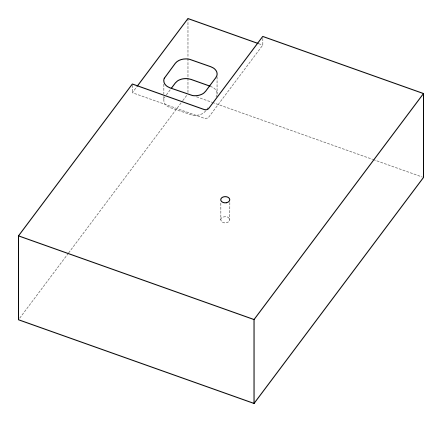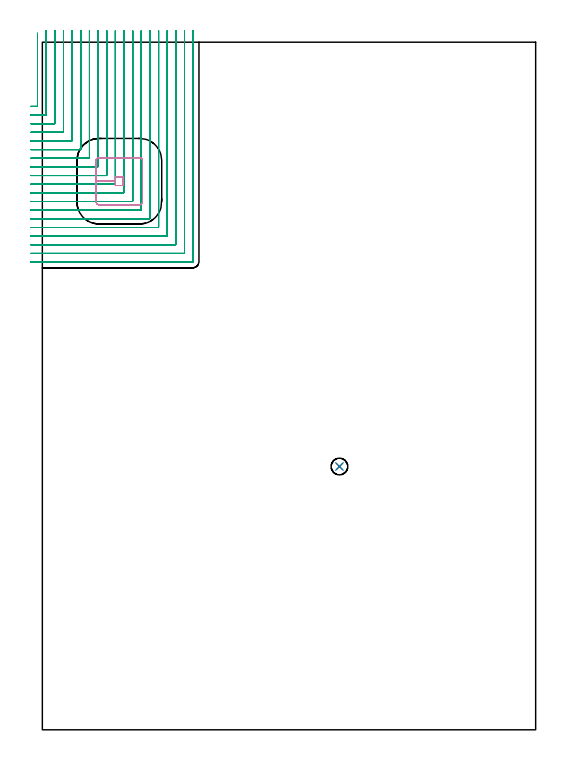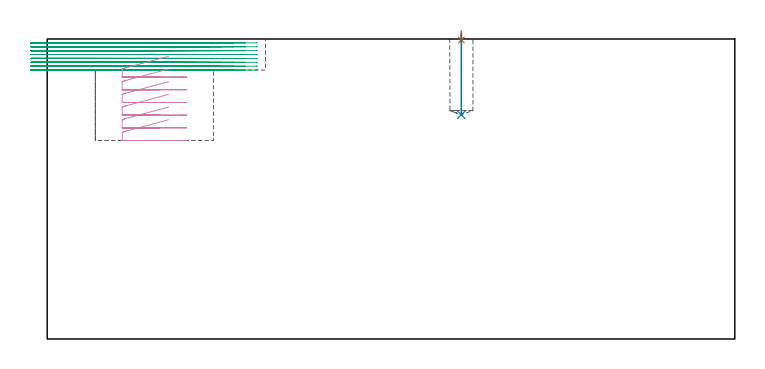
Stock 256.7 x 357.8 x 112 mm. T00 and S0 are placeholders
(PLAN: 4 operations, 3 tool changes, 43.9 min)
(1 SPOT_DRILL | STEP1POCKET | NXT0321_9005460120000 | 0.03 min | 2 mm3)
(2 DRILL_BLIND_HOLE_INTO_CENTER | STEP1POCKET | NXT0301_058 | 0.12 min | 1610 mm3)
(3 MILL_CORNER_NOTCH_RECTANGULAR | CORNER_NOTCH_RECTANGULAR | UGT0201_124 | Follow Part, ap 1.5, ae 75% | 41.33 min | 110955 mm3)
(4 MILL_RECTANGULAR_POCKET | POCKET_RECTANGULAR_STRAIGHT | UGT0201_136 | Follow Part, ap 5, ae 75% | 2.45 min | 48642 mm3)
(TOOL NXT0321_9005460120000 | NC Spot Drill, 142deg, 12mm, Carbide, Uncoated | D12 PA142 FL30 Z2)
(TOOL NXT0301_058 | Carbide Drill 8.7mm [860.1-0870-026A1-MM 2214] | D8.7 PA140 FL47 Z2)
(TOOL UGT0201_124 | Carbide End Mill 6.0 | D6 FL15 Z4)
(TOOL UGT0201_136 | Carbide End Mill 20.0 | D20 FL30 Z4)
(OP 1 SPOT_DRILL)
G17 G21 G94 G90
T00 M6
G54
G17 G0 G90 X154.6 Y137. S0 M3
G43 Z122. H0
G94 G81 G98 Z111.626 F250. R115.
G80
M5
M2
(OP 2 DRILL_BLIND_HOLE_INTO_CENTER)
G17 G21 G94 G90
T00 M6
G54
G17 G0 G90 X154.6 Y137. S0 M3
G43 Z122. H1
G94 G81 G98 Z83.7 F250. R114.
G80
M5
M2
(OP 3 MILL_CORNER_NOTCH_RECTANGULAR)
G17 G21 G94 G90
T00 M6
G54
G17 G0 G90 X-6. Y324.4 S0 M3
G43 Z122. H0
Z110.55
G94 G1 X-3. F250.
X-2.795 F500.
G3 X-2.5 Y324.695 R0.3
G1 Y359.458
Y362.458 F250.
G0 Z122.
X-6. Y319.9
Z110.55
G1 X-3.
X1.705 F500.
G3 X2. Y320.195 R0.3
G1 Y360.8
Y363.8 F250.
G0 Z122.
X-6. Y315.4
Z110.55
G1 X-3.
X6.205 F500.
G3 X6.5 Y315.695 R0.3
G1 Y360.8
Y363.8 F250.
G0 Z122.
X-6. Y310.9
Z110.55
G1 X-3.
X10.705 F500.
G3 X11. Y311.195 R0.3
G1 Y360.8
Y363.8 F250.
G0 Z122.
X-6. Y306.4
Z110.55
G1 X-3.
X15.205 F500.
G3 X15.5 Y306.695 R0.3
G1 Y360.8
Y363.8 F250.
G0 Z122.
X-6. Y301.9
Z110.55
G1 X-3.
X19.705 F500.
G3 X20. Y302.195 R0.3
G1 Y360.8
Y363.8 F250.
G0 Z122.
X-6. Y297.4
Z110.55
G1 X-3.
X24.204 F500.
G3 X24.5 Y297.696 R0.3
G1 Y360.8
Y363.8 F250.
G0 Z122.
X-6. Y292.9
Z110.55
G1 X-3.
X28.704 F500.
G3 X29. Y293.196 R0.3
G1 Y360.8
Y363.8 F250.
G0 Z122.
X-6. Y288.4
Z110.55
G1 X-3.
X33.204 F500.
G3 X33.5 Y288.696 R0.3
G1 Y360.8
Y363.8 F250.
G0 Z122.
X-6. Y283.9
Z110.55
G1 X-3.
X37.704 F500.
G3 X38. Y284.196 R0.3
G1 Y360.8
Y363.8 F250.
G0 Z122.
X-6. Y279.4
Z110.55
G1 X-3.
X42.204 F500.
G3 X42.5 Y279.696 R0.3
G1 Y360.8
Y363.8 F250.
G0 Z122.
X-6. Y274.9
Z110.55
G1 X-3.
X46.703 F500.
G3 X47. Y275.197 R0.3
G1 Y360.8
Y363.8 F250.
G0 Z122.
X-6. Y270.4
Z110.55
G1 X-3.
X51.203 F500.
G3 X51.5 Y270.697 R0.3
G1 Y360.8
Y363.8 F250.
G0 Z122.
X-6. Y265.9
Z110.55
G1 X-3.
X55.703 F500.
G3 X56. Y266.197 R0.3
G1 Y360.8
Y363.8 F250.
G0 Z122.
X-6. Y261.4
Z110.55
G1 X-3.
X60.203 F500.
G3 X60.5 Y261.697 R0.3
G1 Y360.8
Y363.8 F250.
G0 Z122.
X-6. Y256.9
Z110.55
G1 X-3.
X64.703 F500.
G3 X65. Y257.197 R0.3
G1 Y360.8
Y363.8 F250.
G0 Z122.
X-6. Y252.4
Z110.55
G1 X-3.
X69.203 F500.
G3 X69.5 Y252.697 R0.3
G1 Y360.8
Y363.8 F250.
G0 Z122.
X-6. Y247.9
Z110.55
G1 X-3.
X73.703 F500.
G3 X74. Y248.197 R0.3
G1 Y360.8
Y363.8 F250.
G0 Z122.
X-6. Y243.4
Z110.55
G1 X-3.
X78.202 F500.
G3 X78.5 Y243.698 R0.3
G1 Y360.8
Y363.8 F250.
G0 Z122.
X-6. Y324.4
Z109.1
G1 X-3.
X-2.795 F500.
G3 X-2.5 Y324.695 R0.3
G1 Y359.458
Y362.458 F250.
G0 Z122.
X-6. Y319.9
Z109.1
G1 X-3.
X1.705 F500.
G3 X2. Y320.195 R0.3
G1 Y360.8
Y363.8 F250.
G0 Z122.
X-6. Y315.4
Z109.1
G1 X-3.
X6.205 F500.
G3 X6.5 Y315.695 R0.3
G1 Y360.8
Y363.8 F250.
G0 Z122.
X-6. Y310.9
Z109.1
G1 X-3.
X10.705 F500.
G3 X11. Y311.195 R0.3
G1 Y360.8
Y363.8 F250.
G0 Z122.
X-6. Y306.4
Z109.1
G1 X-3.
X15.205 F500.
G3 X15.5 Y306.695 R0.3
G1 Y360.8
Y363.8 F250.
G0 Z122.
X-6. Y301.9
Z109.1
G1 X-3.
X19.705 F500.
G3 X20. Y302.195 R0.3
G1 Y360.8
Y363.8 F250.
G0 Z122.
X-6. Y297.4
Z109.1
G1 X-3.
X24.204 F500.
G3 X24.5 Y297.696 R0.3
G1 Y360.8
Y363.8 F250.
G0 Z122.
X-6. Y292.9
Z109.1
G1 X-3.
X28.704 F500.
G3 X29. Y293.196 R0.3
G1 Y360.8
Y363.8 F250.
G0 Z122.
X-6. Y288.4
Z109.1
G1 X-3.
X33.204 F500.
G3 X33.5 Y288.696 R0.3
G1 Y360.8
Y363.8 F250.
G0 Z122.
X-6. Y283.9
Z109.1
G1 X-3.
X37.704 F500.
G3 X38. Y284.196 R0.3
G1 Y360.8
Y363.8 F250.
G0 Z122.
X-6. Y279.4
Z109.1
G1 X-3.
X42.204 F500.
G3 X42.5 Y279.696 R0.3
G1 Y360.8
Y363.8 F250.
G0 Z122.
X-6. Y274.9
Z109.1
G1 X-3.
X46.703 F500.
G3 X47. Y275.197 R0.3
G1 Y360.8
Y363.8 F250.
G0 Z122.
X-6. Y270.4
Z109.1
G1 X-3.
X51.203 F500.
G3 X51.5 Y270.697 R0.3
G1 Y360.8
Y363.8 F250.
G0 Z122.
X-6. Y265.9
Z109.1
G1 X-3.
X55.703 F500.
G3 X56. Y266.197 R0.3
G1 Y360.8
Y363.8 F250.
G0 Z122.
X-6. Y261.4
Z109.1
G1 X-3.
X60.203 F500.
G3 X60.5 Y261.697 R0.3
G1 Y360.8
Y363.8 F250.
G0 Z122.
X-6. Y256.9
Z109.1
G1 X-3.
X64.703 F500.
G3 X65. Y257.197 R0.3
G1 Y360.8
Y363.8 F250.
G0 Z122.
X-6. Y252.4
Z109.1
G1 X-3.
X69.203 F500.
G3 X69.5 Y252.697 R0.3
G1 Y360.8
Y363.8 F250.
G0 Z122.
X-6. Y247.9
Z109.1
G1 X-3.
X73.703 F500.
G3 X74. Y248.197 R0.3
G1 Y360.8
Y363.8 F250.
G0 Z122.
X-6. Y243.4
Z109.1
G1 X-3.
X78.202 F500.
G3 X78.5 Y243.698 R0.3
G1 Y360.8
Y363.8 F250.
G0 Z122.
X-6. Y324.4
Z107.65
G1 X-3.
X-2.795 F500.
G3 X-2.5 Y324.695 R0.3
G1 Y359.458
Y362.458 F250.
G0 Z122.
X-6. Y319.9
Z107.65
G1 X-3.
X1.705 F500.
G3 X2. Y320.195 R0.3
G1 Y360.8
Y363.8 F250.
G0 Z122.
X-6. Y315.4
Z107.65
G1 X-3.
X6.205 F500.
G3 X6.5 Y315.695 R0.3
G1 Y360.8
Y363.8 F250.
G0 Z122.
X-6. Y310.9
Z107.65
G1 X-3.
X10.705 F500.
G3 X11. Y311.195 R0.3
G1 Y360.8
Y363.8 F250.
G0 Z122.
X-6. Y306.4
Z107.65
G1 X-3.
X15.205 F500.
G3 X15.5 Y306.695 R0.3
G1 Y360.8
Y363.8 F250.
G0 Z122.
X-6. Y301.9
Z107.65
G1 X-3.
X19.705 F500.
G3 X20. Y302.195 R0.3
G1 Y360.8
Y363.8 F250.
G0 Z122.
X-6. Y297.4
Z107.65
G1 X-3.
X24.204 F500.
G3 X24.5 Y297.696 R0.3
G1 Y360.8
Y363.8 F250.
G0 Z122.
X-6. Y292.9
Z107.65
G1 X-3.
X28.704 F500.
G3 X29. Y293.196 R0.3
G1 Y360.8
Y363.8 F250.
G0 Z122.
X-6. Y288.4
Z107.65
G1 X-3.
X33.204 F500.
G3 X33.5 Y288.696 R0.3
G1 Y360.8
Y363.8 F250.
G0 Z122.
X-6. Y283.9
Z107.65
G1 X-3.
X37.704 F500.
G3 X38. Y284.196 R0.3
G1 Y360.8
Y363.8 F250.
G0 Z122.
X-6. Y279.4
Z107.65
G1 X-3.
X42.204 F500.
G3 X42.5 Y279.696 R0.3
G1 Y360.8
Y363.8 F250.
G0 Z122.
X-6. Y274.9
Z107.65
G1 X-3.
X46.703 F500.
G3 X47. Y275.197 R0.3
G1 Y360.8
Y363.8 F250.
G0 Z122.
X-6. Y270.4
Z107.65
G1 X-3.
X51.203 F500.
G3 X51.5 Y270.697 R0.3
G1 Y360.8
Y363.8 F250.
G0 Z122.
X-6. Y265.9
Z107.65
G1 X-3.
X55.703 F500.
G3 X56. Y266.197 R0.3
G1 Y360.8
Y363.8 F250.
G0 Z122.
X-6. Y261.4
Z107.65
G1 X-3.
X60.203 F500.
G3 X60.5 Y261.697 R0.3
G1 Y360.8
Y363.8 F250.
G0 Z122.
X-6. Y256.9
Z107.65
G1 X-3.
X64.703 F500.
G3 X65. Y257.197 R0.3
G1 Y360.8
Y363.8 F250.
G0 Z122.
X-6. Y252.4
Z107.65
G1 X-3.
X69.203 F500.
G3 X69.5 Y252.697 R0.3
G1 Y360.8
Y363.8 F250.
G0 Z122.
X-6. Y247.9
Z107.65
G1 X-3.
X73.703 F500.
G3 X74. Y248.197 R0.3
G1 Y360.8
Y363.8 F250.
G0 Z122.
X-6. Y243.4
Z107.65
G1 X-3.
X78.202 F500.
G3 X78.5 Y243.698 R0.3
G1 Y360.8
Y363.8 F250.
G0 Z122.
X-6. Y324.4
Z106.2
G1 X-3.
X-2.795 F500.
G3 X-2.5 Y324.695 R0.3
G1 Y359.458
Y362.458 F250.
G0 Z122.
X-6. Y319.9
Z106.2
G1 X-3.
X1.705 F500.
G3 X2. Y320.195 R0.3
G1 Y360.8
Y363.8 F250.
G0 Z122.
X-6. Y315.4
Z106.2
G1 X-3.
X6.205 F500.
G3 X6.5 Y315.695 R0.3
G1 Y360.8
Y363.8 F250.
G0 Z122.
X-6. Y310.9
Z106.2
G1 X-3.
X10.705 F500.
G3 X11. Y311.195 R0.3
G1 Y360.8
Y363.8 F250.
G0 Z122.
X-6. Y306.4
Z106.2
G1 X-3.
X15.205 F500.
G3 X15.5 Y306.695 R0.3
G1 Y360.8
Y363.8 F250.
G0 Z122.
X-6. Y301.9
Z106.2
G1 X-3.
X19.705 F500.
G3 X20. Y302.195 R0.3
G1 Y360.8
Y363.8 F250.
G0 Z122.
X-6. Y297.4
Z106.2
G1 X-3.
X24.204 F500.
G3 X24.5 Y297.696 R0.3
G1 Y360.8
Y363.8 F250.
G0 Z122.
X-6. Y292.9
Z106.2
G1 X-3.
X28.704 F500.
G3 X29. Y293.196 R0.3
G1 Y360.8
Y363.8 F250.
G0 Z122.
X-6. Y288.4
Z106.2
G1 X-3.
X33.204 F500.
G3 X33.5 Y288.696 R0.3
G1 Y360.8
Y363.8 F250.
G0 Z122.
X-6. Y283.9
Z106.2
G1 X-3.
X37.704 F500.
G3 X38. Y284.196 R0.3
G1 Y360.8
Y363.8 F250.
G0 Z122.
X-6. Y279.4
Z106.2
G1 X-3.
X42.204 F500.
G3 X42.5 Y279.696 R0.3
G1 Y360.8
Y363.8 F250.
G0 Z122.
X-6. Y274.9
Z106.2
G1 X-3.
X46.703 F500.
G3 X47. Y275.197 R0.3
G1 Y360.8
Y363.8 F250.
G0 Z122.
X-6. Y270.4
Z106.2
G1 X-3.
X51.203 F500.
G3 X51.5 Y270.697 R0.3
G1 Y360.8
Y363.8 F250.
G0 Z122.
X-6. Y265.9
Z106.2
G1 X-3.
X55.703 F500.
G3 X56. Y266.197 R0.3
G1 Y360.8
Y363.8 F250.
G0 Z122.
X-6. Y261.4
Z106.2
G1 X-3.
X60.203 F500.
G3 X60.5 Y261.697 R0.3
G1 Y360.8
Y363.8 F250.
G0 Z122.
X-6. Y256.9
Z106.2
G1 X-3.
X64.703 F500.
G3 X65. Y257.197 R0.3
G1 Y360.8
Y363.8 F250.
G0 Z122.
X-6. Y252.4
Z106.2
G1 X-3.
X69.203 F500.
G3 X69.5 Y252.697 R0.3
G1 Y360.8
Y363.8 F250.
G0 Z122.
X-6. Y247.9
Z106.2
G1 X-3.
X73.703 F500.
G3 X74. Y248.197 R0.3
G1 Y360.8
Y363.8 F250.
G0 Z122.
X-6. Y243.4
Z106.2
G1 X-3.
X78.202 F500.
G3 X78.5 Y243.698 R0.3
G1 Y360.8
Y363.8 F250.
G0 Z122.
X-6. Y324.4
Z104.75
G1 X-3.
X-2.795 F500.
G3 X-2.5 Y324.695 R0.3
G1 Y359.458
Y362.458 F250.
G0 Z122.
X-6. Y319.9
Z104.75
G1 X-3.
X1.705 F500.
G3 X2. Y320.195 R0.3
G1 Y360.8
Y363.8 F250.
G0 Z122.
X-6. Y315.4
Z104.75
G1 X-3.
X6.205 F500.
G3 X6.5 Y315.695 R0.3
G1 Y360.8
Y363.8 F250.
G0 Z122.
X-6. Y310.9
Z104.75
G1 X-3.
X10.705 F500.
G3 X11. Y311.195 R0.3
G1 Y360.8
Y363.8 F250.
G0 Z122.
X-6. Y306.4
Z104.75
G1 X-3.
X15.205 F500.
G3 X15.5 Y306.695 R0.3
G1 Y360.8
Y363.8 F250.
G0 Z122.
X-6. Y301.9
Z104.75
G1 X-3.
X19.705 F500.
G3 X20. Y302.195 R0.3
G1 Y360.8
Y363.8 F250.
G0 Z122.
X-6. Y297.4
Z104.75
G1 X-3.
X24.204 F500.
G3 X24.5 Y297.696 R0.3
G1 Y360.8
Y363.8 F250.
G0 Z122.
X-6. Y292.9
Z104.75
G1 X-3.
X28.704 F500.
G3 X29. Y293.196 R0.3
G1 Y360.8
Y363.8 F250.
G0 Z122.
X-6. Y288.4
Z104.75
G1 X-3.
X33.204 F500.
G3 X33.5 Y288.696 R0.3
G1 Y360.8
Y363.8 F250.
G0 Z122.
X-6. Y283.9
Z104.75
G1 X-3.
X37.704 F500.
G3 X38. Y284.196 R0.3
G1 Y360.8
Y363.8 F250.
G0 Z122.
X-6. Y279.4
Z104.75
G1 X-3.
X42.204 F500.
G3 X42.5 Y279.696 R0.3
G1 Y360.8
Y363.8 F250.
G0 Z122.
X-6. Y274.9
Z104.75
G1 X-3.
X46.703 F500.
G3 X47. Y275.197 R0.3
G1 Y360.8
Y363.8 F250.
G0 Z122.
X-6. Y270.4
Z104.75
G1 X-3.
X51.203 F500.
G3 X51.5 Y270.697 R0.3
G1 Y360.8
Y363.8 F250.
G0 Z122.
X-6. Y265.9
Z104.75
G1 X-3.
X55.703 F500.
G3 X56. Y266.197 R0.3
G1 Y360.8
Y363.8 F250.
G0 Z122.
X-6. Y261.4
Z104.75
G1 X-3.
X60.203 F500.
G3 X60.5 Y261.697 R0.3
G1 Y360.8
Y363.8 F250.
G0 Z122.
X-6. Y256.9
Z104.75
G1 X-3.
X64.703 F500.
G3 X65. Y257.197 R0.3
G1 Y360.8
Y363.8 F250.
G0 Z122.
X-6. Y252.4
Z104.75
G1 X-3.
X69.203 F500.
G3 X69.5 Y252.697 R0.3
G1 Y360.8
Y363.8 F250.
G0 Z122.
X-6. Y247.9
Z104.75
G1 X-3.
X73.703 F500.
G3 X74. Y248.197 R0.3
G1 Y360.8
Y363.8 F250.
G0 Z122.
X-6. Y243.4
Z104.75
G1 X-3.
X78.202 F500.
G3 X78.5 Y243.698 R0.3
G1 Y360.8
Y363.8 F250.
G0 Z122.
X-6. Y324.4
Z103.3
G1 X-3.
X-2.795 F500.
G3 X-2.5 Y324.695 R0.3
G1 Y359.458
Y362.458 F250.
G0 Z122.
X-6. Y319.9
Z103.3
G1 X-3.
X1.705 F500.
G3 X2. Y320.195 R0.3
G1 Y360.8
Y363.8 F250.
G0 Z122.
X-6. Y315.4
Z103.3
G1 X-3.
X6.205 F500.
G3 X6.5 Y315.695 R0.3
G1 Y360.8
Y363.8 F250.
G0 Z122.
X-6. Y310.9
Z103.3
G1 X-3.
X10.705 F500.
G3 X11. Y311.195 R0.3
G1 Y360.8
Y363.8 F250.
G0 Z122.
X-6. Y306.4
Z103.3
G1 X-3.
X15.205 F500.
G3 X15.5 Y306.695 R0.3
G1 Y360.8
Y363.8 F250.
G0 Z122.
X-6. Y301.9
Z103.3
G1 X-3.
X19.705 F500.
G3 X20. Y302.195 R0.3
G1 Y360.8
Y363.8 F250.
G0 Z122.
X-6. Y297.4
Z103.3
G1 X-3.
X24.204 F500.
G3 X24.5 Y297.696 R0.3
G1 Y360.8
Y363.8 F250.
G0 Z122.
X-6. Y292.9
Z103.3
G1 X-3.
X28.704 F500.
G3 X29. Y293.196 R0.3
G1 Y360.8
Y363.8 F250.
G0 Z122.
X-6. Y288.4
Z103.3
G1 X-3.
X33.204 F500.
G3 X33.5 Y288.696 R0.3
G1 Y360.8
Y363.8 F250.
G0 Z122.
X-6. Y283.9
Z103.3
G1 X-3.
X37.704 F500.
G3 X38. Y284.196 R0.3
G1 Y360.8
Y363.8 F250.
G0 Z122.
X-6. Y279.4
Z103.3
G1 X-3.
X42.204 F500.
G3 X42.5 Y279.696 R0.3
G1 Y360.8
Y363.8 F250.
G0 Z122.
X-6. Y274.9
Z103.3
G1 X-3.
X46.703 F500.
G3 X47. Y275.197 R0.3
G1 Y360.8
Y363.8 F250.
G0 Z122.
X-6. Y270.4
Z103.3
G1 X-3.
X51.203 F500.
G3 X51.5 Y270.697 R0.3
G1 Y360.8
Y363.8 F250.
G0 Z122.
X-6. Y265.9
Z103.3
G1 X-3.
X55.703 F500.
G3 X56. Y266.197 R0.3
G1 Y360.8
Y363.8 F250.
G0 Z122.
X-6. Y261.4
Z103.3
G1 X-3.
X60.203 F500.
G3 X60.5 Y261.697 R0.3
G1 Y360.8
Y363.8 F250.
G0 Z122.
X-6. Y256.9
Z103.3
G1 X-3.
X64.703 F500.
G3 X65. Y257.197 R0.3
G1 Y360.8
Y363.8 F250.
G0 Z122.
X-6. Y252.4
Z103.3
G1 X-3.
X69.203 F500.
G3 X69.5 Y252.697 R0.3
G1 Y360.8
Y363.8 F250.
G0 Z122.
X-6. Y247.9
Z103.3
G1 X-3.
X73.703 F500.
G3 X74. Y248.197 R0.3
G1 Y360.8
Y363.8 F250.
G0 Z122.
X-6. Y243.4
Z103.3
G1 X-3.
X78.202 F500.
G3 X78.5 Y243.698 R0.3
G1 Y360.8
Y363.8 F250.
G0 Z122.
X-6. Y324.4
Z101.85
G1 X-3.
X-2.795 F500.
G3 X-2.5 Y324.695 R0.3
G1 Y359.458
Y362.458 F250.
G0 Z122.
X-6. Y319.9
Z101.85
G1 X-3.
X1.705 F500.
G3 X2. Y320.195 R0.3
G1 Y360.8
Y363.8 F250.
G0 Z122.
X-6. Y315.4
Z101.85
G1 X-3.
X6.205 F500.
G3 X6.5 Y315.695 R0.3
G1 Y360.8
Y363.8 F250.
G0 Z122.
X-6. Y310.9
Z101.85
G1 X-3.
X10.705 F500.
G3 X11. Y311.195 R0.3
G1 Y360.8
Y363.8 F250.
G0 Z122.
X-6. Y306.4
Z101.85
G1 X-3.
X15.205 F500.
G3 X15.5 Y306.695 R0.3
G1 Y360.8
Y363.8 F250.
G0 Z122.
X-6. Y301.9
Z101.85
G1 X-3.
X19.705 F500.
G3 X20. Y302.195 R0.3
G1 Y360.8
Y363.8 F250.
G0 Z122.
X-6. Y297.4
Z101.85
G1 X-3.
X24.204 F500.
G3 X24.5 Y297.696 R0.3
G1 Y360.8
Y363.8 F250.
G0 Z122.
X-6. Y292.9
Z101.85
G1 X-3.
X28.704 F500.
G3 X29. Y293.196 R0.3
G1 Y360.8
Y363.8 F250.
G0 Z122.
X-6. Y288.4
Z101.85
G1 X-3.
X33.204 F500.
G3 X33.5 Y288.696 R0.3
G1 Y360.8
Y363.8 F250.
G0 Z122.
X-6. Y283.9
Z101.85
G1 X-3.
X37.704 F500.
G3 X38. Y284.196 R0.3
G1 Y360.8
Y363.8 F250.
G0 Z122.
X-6. Y279.4
Z101.85
G1 X-3.
X42.204 F500.
G3 X42.5 Y279.696 R0.3
G1 Y360.8
Y363.8 F250.
G0 Z122.
X-6. Y274.9
Z101.85
G1 X-3.
X46.703 F500.
G3 X47. Y275.197 R0.3
G1 Y360.8
Y363.8 F250.
G0 Z122.
X-6. Y270.4
Z101.85
G1 X-3.
X51.203 F500.
G3 X51.5 Y270.697 R0.3
G1 Y360.8
Y363.8 F250.
G0 Z122.
X-6. Y265.9
Z101.85
G1 X-3.
X55.703 F500.
G3 X56. Y266.197 R0.3
G1 Y360.8
Y363.8 F250.
G0 Z122.
X-6. Y261.4
Z101.85
G1 X-3.
X60.203 F500.
G3 X60.5 Y261.697 R0.3
G1 Y360.8
Y363.8 F250.
G0 Z122.
X-6. Y256.9
Z101.85
G1 X-3.
X64.703 F500.
G3 X65. Y257.197 R0.3
G1 Y360.8
Y363.8 F250.
G0 Z122.
X-6. Y252.4
Z101.85
G1 X-3.
X69.203 F500.
G3 X69.5 Y252.697 R0.3
G1 Y360.8
Y363.8 F250.
G0 Z122.
X-6. Y247.9
Z101.85
G1 X-3.
X73.703 F500.
G3 X74. Y248.197 R0.3
G1 Y360.8
Y363.8 F250.
G0 Z122.
X-6. Y243.4
Z101.85
G1 X-3.
X78.202 F500.
G3 X78.5 Y243.698 R0.3
G1 Y360.8
Y363.8 F250.
G0 Z122.
X-6. Y324.4
Z100.4
G1 X-3.
X-2.795 F500.
G3 X-2.5 Y324.695 R0.3
G1 Y359.458
Y362.458 F250.
G0 Z122.
X-6. Y319.9
Z100.4
G1 X-3.
X1.705 F500.
G3 X2. Y320.195 R0.3
G1 Y360.8
Y363.8 F250.
G0 Z122.
X-6. Y315.4
Z100.4
G1 X-3.
X6.205 F500.
G3 X6.5 Y315.695 R0.3
G1 Y360.8
Y363.8 F250.
G0 Z122.
X-6. Y310.9
Z100.4
G1 X-3.
X10.705 F500.
G3 X11. Y311.195 R0.3
G1 Y360.8
Y363.8 F250.
G0 Z122.
X-6. Y306.4
Z100.4
G1 X-3.
X15.205 F500.
G3 X15.5 Y306.695 R0.3
G1 Y360.8
Y363.8 F250.
G0 Z122.
X-6. Y301.9
Z100.4
G1 X-3.
X19.705 F500.
G3 X20. Y302.195 R0.3
G1 Y360.8
Y363.8 F250.
G0 Z122.
X-6. Y297.4
Z100.4
G1 X-3.
X24.204 F500.
G3 X24.5 Y297.696 R0.3
G1 Y360.8
Y363.8 F250.
G0 Z122.
X-6. Y292.9
Z100.4
G1 X-3.
X28.704 F500.
G3 X29. Y293.196 R0.3
G1 Y360.8
Y363.8 F250.
G0 Z122.
X-6. Y288.4
Z100.4
G1 X-3.
X33.204 F500.
G3 X33.5 Y288.696 R0.3
G1 Y360.8
Y363.8 F250.
G0 Z122.
X-6. Y283.9
Z100.4
G1 X-3.
X37.704 F500.
G3 X38. Y284.196 R0.3
G1 Y360.8
Y363.8 F250.
G0 Z122.
X-6. Y279.4
Z100.4
G1 X-3.
X42.204 F500.
G3 X42.5 Y279.696 R0.3
G1 Y360.8
Y363.8 F250.
G0 Z122.
X-6. Y274.9
Z100.4
G1 X-3.
X46.703 F500.
G3 X47. Y275.197 R0.3
G1 Y360.8
Y363.8 F250.
G0 Z122.
X-6. Y270.4
Z100.4
G1 X-3.
X51.203 F500.
G3 X51.5 Y270.697 R0.3
G1 Y360.8
Y363.8 F250.
G0 Z122.
X-6. Y265.9
Z100.4
G1 X-3.
X55.703 F500.
G3 X56. Y266.197 R0.3
G1 Y360.8
Y363.8 F250.
G0 Z122.
X-6. Y261.4
Z100.4
G1 X-3.
X60.203 F500.
G3 X60.5 Y261.697 R0.3
G1 Y360.8
Y363.8 F250.
G0 Z122.
X-6. Y256.9
Z100.4
G1 X-3.
X64.703 F500.
G3 X65. Y257.197 R0.3
G1 Y360.8
Y363.8 F250.
G0 Z122.
X-6. Y252.4
Z100.4
G1 X-3.
X69.203 F500.
G3 X69.5 Y252.697 R0.3
G1 Y360.8
Y363.8 F250.
G0 Z122.
X-6. Y247.9
Z100.4
G1 X-3.
X73.703 F500.
G3 X74. Y248.197 R0.3
G1 Y360.8
Y363.8 F250.
G0 Z122.
X-6. Y243.4
Z100.4
G1 X-3.
X78.202 F500.
G3 X78.5 Y243.698 R0.3
G1 Y360.8
Y363.8 F250.
G0 Z122.
M5
M2
(OP 4 MILL_RECTANGULAR_POCKET)
G17 G21 G94 G90
T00 M6
G54
G17 G0 G90 X45.266 Y297.7 S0 M3
G43 Z122. H0
Z105.525
G94 G1 X29.377 Z101.267 F250.
X29.08 Y297.645 Z101.187
X28.8 Y297.532 Z101.106
X28.548 Y297.366 Z101.025
X28.334 Y297.152 Z100.944
X28.168 Y296.9 Z100.863
X28.055 Y296.62 Z100.782
X28. Y296.323 Z100.701
Y285.45 Z97.787
X38.
Y283.2 F500.
X42.1
Y287.7
X38.
Y285.45
X28.
Y274.7
G3 X29.5 Y273.2 R1.5
G1 X50.6
G3 X52.1 Y274.7 R1.5
G1 Y296.2
G3 X50.6 Y297.7 R1.5
G1 X29.5
G3 X28. Y296.2 R1.5
G1 Y285.45
Y284.45
G0 X45.266 Y297.7 Z100.787
G1 X29.377 Z96.53 F250.
X29.08 Y297.645 Z96.449
X28.8 Y297.532 Z96.368
X28.548 Y297.366 Z96.287
X28.334 Y297.152 Z96.206
X28.168 Y296.9 Z96.125
X28.055 Y296.62 Z96.044
X28. Y296.323 Z95.963
Y285.45 Z93.05
X38.
Y283.2 F500.
X42.1
Y287.7
X38.
Y285.45
X28.
Y274.7
G3 X29.5 Y273.2 R1.5
G1 X50.6
G3 X52.1 Y274.7 R1.5
G1 Y296.2
G3 X50.6 Y297.7 R1.5
G1 X29.5
G3 X28. Y296.2 R1.5
G1 Y285.45
Y284.45
G0 X45.266 Y297.7 Z96.05
G1 X29.377 Z91.792 F250.
X29.08 Y297.645 Z91.712
X28.8 Y297.532 Z91.631
X28.548 Y297.366 Z91.55
X28.334 Y297.152 Z91.469
X28.168 Y296.9 Z91.388
X28.055 Y296.62 Z91.307
X28. Y296.323 Z91.226
Y285.45 Z88.312
X38.
Y283.2 F500.
X42.1
Y287.7
X38.
Y285.45
X28.
Y274.7
G3 X29.5 Y273.2 R1.5
G1 X50.6
G3 X52.1 Y274.7 R1.5
G1 Y296.2
G3 X50.6 Y297.7 R1.5
G1 X29.5
G3 X28. Y296.2 R1.5
G1 Y285.45
Y284.45
G0 X45.266 Y297.7 Z91.312
G1 X29.377 Z87.055 F250.
X29.08 Y297.645 Z86.974
X28.8 Y297.532 Z86.893
X28.548 Y297.366 Z86.812
X28.334 Y297.152 Z86.731
X28.168 Y296.9 Z86.65
X28.055 Y296.62 Z86.569
X28. Y296.323 Z86.488
Y285.45 Z83.575
X38.
Y283.2 F500.
X42.1
Y287.7
X38.
Y285.45
X28.
Y274.7
G3 X29.5 Y273.2 R1.5
G1 X50.6
G3 X52.1 Y274.7 R1.5
G1 Y296.2
G3 X50.6 Y297.7 R1.5
G1 X29.5
G3 X28. Y296.2 R1.5
G1 Y285.45
Y284.45
G0 X45.266 Y297.7 Z86.575
G1 X29.377 Z82.318 F250.
X29.08 Y297.645 Z82.237
X28.8 Y297.532 Z82.156
X28.548 Y297.366 Z82.075
X28.334 Y297.152 Z81.994
X28.168 Y296.9 Z81.913
X28.055 Y296.62 Z81.832
X28. Y296.323 Z81.751
Y285.45 Z78.837
X38.
Y283.2 F500.
X42.1
Y287.7
X38.
Y285.45
X28.
Y274.7
G3 X29.5 Y273.2 R1.5
G1 X50.6
G3 X52.1 Y274.7 R1.5
G1 Y296.2
G3 X50.6 Y297.7 R1.5
G1 X29.5
G3 X28. Y296.2 R1.5
G1 Y285.45
Y284.45
G0 X45.266 Y297.7 Z81.837
G1 X29.377 Z77.58 F250.
X29.08 Y297.645 Z77.499
X28.8 Y297.532 Z77.418
X28.548 Y297.366 Z77.337
X28.334 Y297.152 Z77.256
X28.168 Y296.9 Z77.175
X28.055 Y296.62 Z77.094
X28. Y296.323 Z77.013
Y285.45 Z74.1
X38.
Y283.2 F500.
X42.1
Y287.7
X38.
Y285.45
X28.
Y274.7
G3 X29.5 Y273.2 R1.5
G1 X50.6
G3 X52.1 Y274.7 R1.5
G1 Y296.2
G3 X50.6 Y297.7 R1.5
G1 X29.5
G3 X28. Y296.2 R1.5
G1 Y285.45
Y284.45
G0 Z122.
M5
M2
